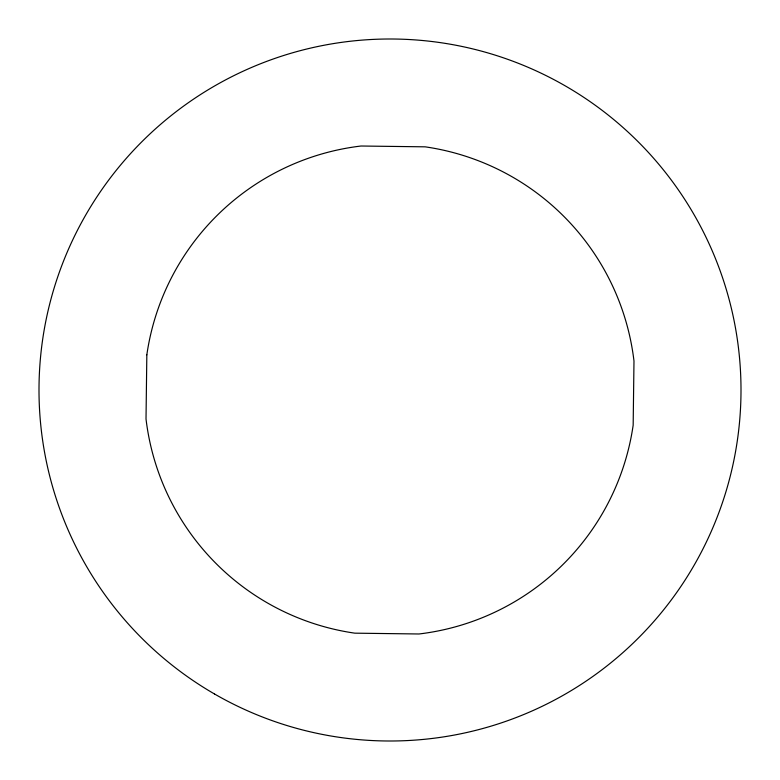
<?xml version="1.0" encoding="UTF-8"?>
<svg xmlns="http://www.w3.org/2000/svg" width="780" height="780" viewBox="0 0 780 780"><rect width="100%" height="100%" fill="white"/><g stroke="black" fill="none" stroke-linecap="round" stroke-linejoin="round"><path stroke-width="1.17" d="M146.835 354.822L146.016 418.957A245.7 245.7 0 0 0 354.822 633.165L418.957 633.984A245.7 245.7 0 0 0 633.165 425.178L633.984 361.043A245.7 245.7 0 0 0 425.178 146.835L361.043 146.016A245.7 245.7 0 0 0 146.835 354.822M214.5 693.976A351 351 0 0 0 741 390A351 351 0 0 0 214.5 86.024A351 351 0 0 0 214.5 693.976"/></g></svg>
